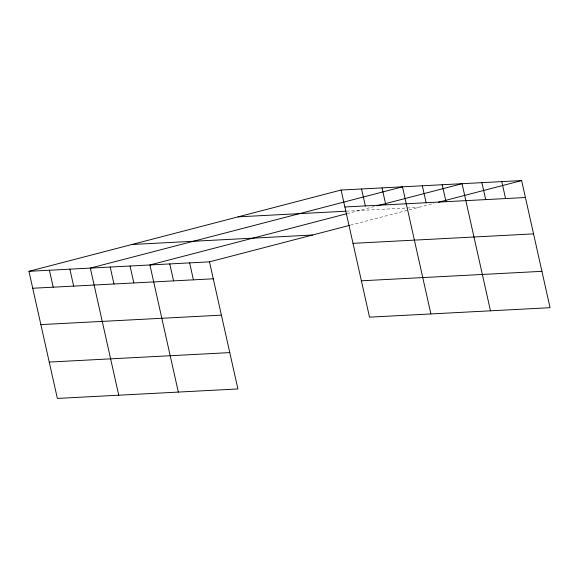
<?xml version="1.0" encoding="UTF-8"?>
<svg xmlns="http://www.w3.org/2000/svg" width="579" height="579" viewBox="0 0 579 579"><rect width="100%" height="100%" fill="white"/><g stroke="black" fill="none" stroke-linecap="round" stroke-linejoin="round"><path stroke-width="0.43" stroke-dasharray="2.9 2.17" d="M346.973 213.665L375.358 206.269M350.461 225.144L408.275 210.09M409.136 209.866L434.076 203.374M346.408 211.183L418.624 207.398"/><path stroke-width="0.87" d="M28.95 271.305L209.489 261.846L237.904 388.958L57.364 398.424L28.95 271.305L341.096 190.042L521.636 180.576L550.05 307.695L369.511 317.154L341.096 190.042M346.104 213.89L149.91 264.965L178.325 392.084M377.074 205.827L462.056 183.702L490.471 310.814M209.489 261.846L349.6 225.369M438.368 202.252L521.636 180.576M344.889 206.985L525.428 197.526M238.085 216.857L345.511 211.226M131.961 244.49L312.501 235.023M353.009 243.346L533.548 233.88M32.735 288.255L213.275 278.796M361.383 280.801L541.922 271.334M40.863 324.609L221.402 315.15M49.237 362.07L229.776 352.604M501.776 181.618L505.568 198.568M481.916 182.66L485.709 199.603M442.197 184.737L445.989 201.687M422.337 185.779L426.13 202.73M430.892 313.941L402.477 186.822L90.331 268.091L118.746 395.204M382.017 187.893L385.809 204.843M361.557 188.964L365.349 205.914M189.63 262.888L193.422 279.831M169.77 263.923L173.562 280.873M130.051 266.007L133.843 282.957M110.191 267.049L113.983 284M69.871 269.163L73.663 286.113M49.41 270.234L53.203 287.184"/></g></svg>
